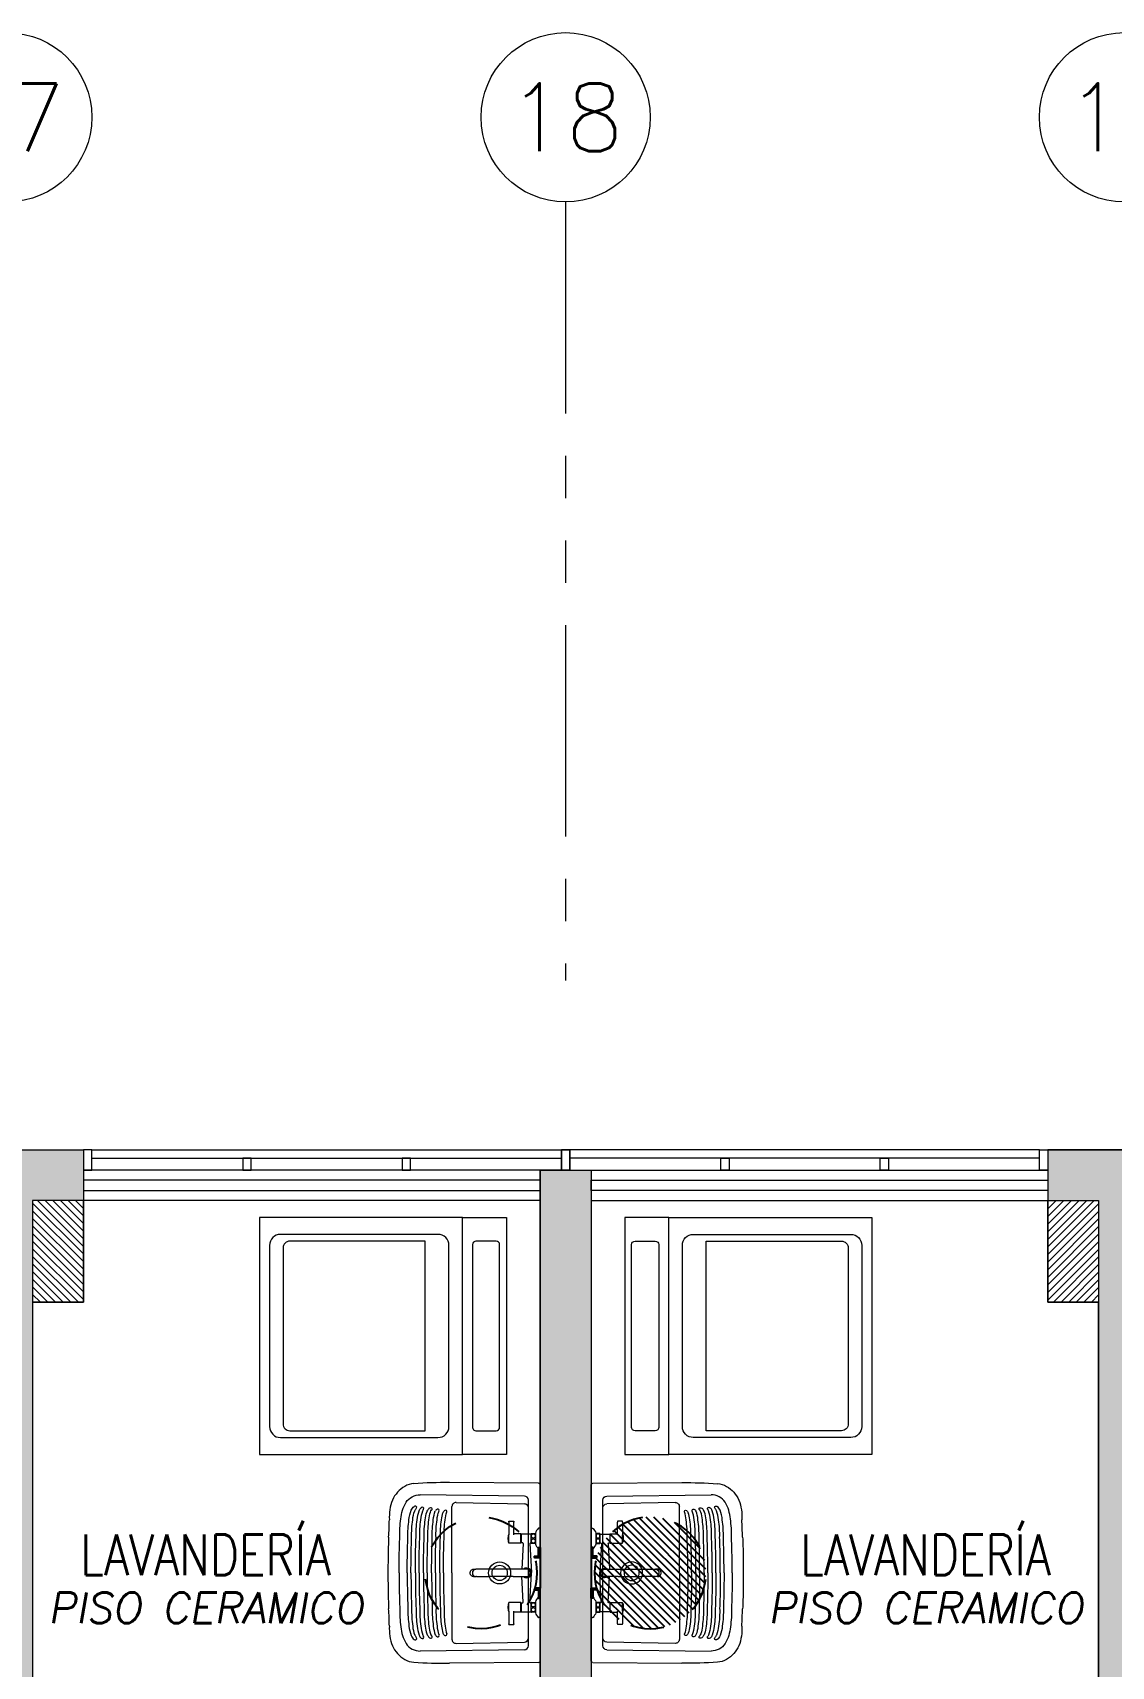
# Model space of a CAD drawing. Header units: millimetres. Extents: x -3 to 53, y -110 to 39.
# Drawn here: x 38.05 to 41.238, y 9.524 to 14.35 of the extents above; entities that cross this region are included whole.
import ezdxf
from ezdxf.enums import TextEntityAlignment as Align

# ---------------------------------------------------------------- set-up
doc = ezdxf.new("R2010")
doc.units = ezdxf.units.MM
doc.set_wipeout_variables(frame=1)
for name, pattern in [('HIDDEN2', [0.1875, 0.125, -0.0625]), ('PHANTOM', [63.5, 31.75, -6.35, 6.35, -6.35, 6.35, -6.35]), ('PHANTOM2', [1.25, 0.625, -0.125, 0.125, -0.125, 0.125, -0.125])]:
    doc.linetypes.add(name, pattern=pattern)
for name, color, linetype in [('A-COCINAS-LAV', 8, 'Continuous'), ('A-EJES', 8, 'PHANTOM'), ('A-EST HATCH', 8, 'Continuous'), ('A-EST PLACAS', 8, 'Continuous'), ('A-EST VIGAS', 8, 'HIDDEN2'), ('A-HATCH', 8, 'Continuous'), ('A-MURO BAJO', 8, 'Continuous'), ('A-TEXTO-ACABADO PISO', 8, 'Continuous'), ('DLP_MOBILIARIO', 8, 'Continuous'), ('DLP_TEXTO AMBIENTE', 8, 'Continuous')]:
    doc.layers.add(name, color=color, linetype=linetype)
doc.layers.add('A-MUROS', color=8, linetype='Continuous', lineweight=30)
doc.styles.add('ROMANS', font='ROMANS.shx', dxfattribs={"oblique": 10})

# ---------------------------------------------------------------- blocks, each defined once
blk = doc.blocks.new('EST-P2')
at = {"layer": 'A-EST HATCH', "lineweight": 0}
h = blk.add_hatch(color=8, dxfattribs=at)
h.dxf.hatch_style = 1
h.paths.add_polyline_path([(-39.55, -10.99), (-39.55, -4.925), (-38.05, -4.925), (-38.05, -5.675), (-37.9, -5.675), (-37.9, -4.725), (-39.7, -4.725), (-39.7, -5.6), (-41.2, -5.6), (-41.2, -5.1), (-41.35, -5.1), (-41.35, -5.8), (-39.7, -5.8), (-39.7, -10.99)])
h.paths.add_polyline_path([(-18.45, -0.925), (-20.05, -0.925), (-20.05, 2.175), (-18.85, 2.175), (-18.85, 2.325), (-20.2, 2.325), (-20.2, -1.075), (-18.45, -1.075)])
h.paths.add_polyline_path([(-17.65, 2.325), (-17.5, 2.325), (-17.5, -1.075), (-17.65, -1.075)])
h.paths.add_polyline_path([(-12.15, 2.8), (-11.85, 2.8), (-11.85, 2.65), (-12, 2.65), (-12, -0.425), (-12.15, -0.425)])
h.paths.add_polyline_path([(-15.1, 2.175), (-15.1, -0.925), (-16.7, -0.925), (-16.7, -1.075), (-14.95, -1.075), (-14.95, 2.325), (-16.3, 2.325), (-16.3, 2.175)])
h.paths.add_polyline_path([(-5.85, 2.65), (-5.25, 2.65), (-5.25, 2.8), (-6, 2.8), (-6, -0.6), (-4.85, -0.6), (-4.85, -0.45), (-5.85, -0.45)])
h.paths.add_polyline_path([(-4.05, 2.8), (-4.05, -0.6), (-3.9, -0.6), (-3.9, 2.8)])
h.paths.add_polyline_path([(-3.1, -0.45), (-1.5, -0.45), (-1.5, 2.65), (-2.7, 2.65), (-2.7, 2.8), (-1.35, 2.8), (-1.35, -0.6), (-3.1, -0.6)])
h.paths.add_polyline_path([(-5.85, -10.9), (-5.25, -10.9), (-5.25, -11.05), (-6, -11.05), (-6, -7.65), (-4.85, -7.65), (-4.85, -7.8), (-5.85, -7.8)])
h.paths.add_polyline_path([(-4.05, -11.05), (-4.05, -7.65), (-3.9, -7.65), (-3.9, -11.05)])
h.paths.add_polyline_path([(-3.1, -7.8), (-1.5, -7.8), (-1.5, -10.9), (-2.7, -10.9), (-2.7, -11.05), (-1.35, -11.05), (-1.35, -7.65), (-3.1, -7.65)])
h.paths.add_polyline_path([(-8.7, -7.55), (-8.85, -7.55), (-8.85, -10.9), (-9, -10.9), (-9, -11.05), (-8.7, -11.05)])
h.paths.add_polyline_path([(-18.45, -7.325), (-20.05, -7.325), (-20.05, -10.425), (-18.85, -10.425), (-18.85, -10.575), (-20.2, -10.575), (-20.2, -7.175), (-18.45, -7.175)])
h.paths.add_polyline_path([(-17.65, -10.575), (-17.5, -10.575), (-17.5, -7.175), (-17.65, -7.175)])
h.paths.add_polyline_path([(-12.15, -11.05), (-11.85, -11.05), (-11.85, -10.9), (-12, -10.9), (-12, -7.825), (-12.15, -7.825)])
h.paths.add_polyline_path([(-15.1, -10.425), (-15.1, -7.325), (-16.7, -7.325), (-16.7, -7.175), (-14.95, -7.175), (-14.95, -10.575), (-16.3, -10.575), (-16.3, -10.425)])
h.paths.add_polyline_path([(-31.6, -0.925), (-30, -0.925), (-30, 2.175), (-31.2, 2.175), (-31.2, 2.325), (-29.85, 2.325), (-29.85, -1.075), (-31.6, -1.075)])
h.paths.add_polyline_path([(-32.4, 2.325), (-32.55, 2.325), (-32.55, -1.075), (-32.4, -1.075)])
h.paths.add_polyline_path([(-38.2, 2.8), (-38.2, 2.65), (-38.05, 2.65), (-38.05, -0.425), (-37.9, -0.425), (-37.9, 2.8)])
h.paths.add_polyline_path([(-34.95, 2.175), (-34.95, -0.925), (-33.35, -0.925), (-33.35, -1.075), (-35.1, -1.075), (-35.1, 2.325), (-33.75, 2.325), (-33.75, 2.175)])
h.paths.add_polyline_path([(-39.7, -2.45), (-41.35, -2.45), (-41.35, -3.15), (-41.2, -3.15), (-41.2, -2.65), (-39.7, -2.65), (-39.7, -3.525), (-37.9, -3.525), (-37.9, -2.575), (-38.05, -2.575), (-38.05, -3.325), (-39.55, -3.325), (-39.55, 2.74), (-39.7, 2.74)])
h.paths.add_polyline_path([(-44.2, 2.65), (-44.8, 2.65), (-44.8, 2.8), (-44.05, 2.8), (-44.05, -0.6), (-45.2, -0.6), (-45.2, -0.45), (-44.2, -0.45)])
h.paths.add_polyline_path([(-46, 2.8), (-46, -0.6), (-46.15, -0.6), (-46.15, 2.8)])
h.paths.add_polyline_path([(-46.95, -0.45), (-48.55, -0.45), (-48.55, 2.65), (-47.35, 2.65), (-47.35, 2.8), (-48.7, 2.8), (-48.7, -0.6), (-46.95, -0.6)])
h.paths.add_polyline_path([(-46, -11.05), (-46, -7.65), (-46.15, -7.65), (-46.15, -11.05)])
h.paths.add_polyline_path([(-46.95, -7.8), (-48.55, -7.8), (-48.55, -10.9), (-47.35, -10.9), (-47.35, -11.05), (-48.7, -11.05), (-48.7, -7.65), (-46.95, -7.65)])
h.paths.add_polyline_path([(-41.35, -7.55), (-41.2, -7.55), (-41.2, -10.9), (-41.05, -10.9), (-41.05, -11.05), (-41.35, -11.05)])
h.paths.add_polyline_path([(-31.6, -7.325), (-30, -7.325), (-30, -10.425), (-31.2, -10.425), (-31.2, -10.575), (-29.85, -10.575), (-29.85, -7.175), (-31.6, -7.175)])
h.paths.add_polyline_path([(-32.4, -10.575), (-32.55, -10.575), (-32.55, -7.175), (-32.4, -7.175)])
h.paths.add_polyline_path([(-37.9, -11.05), (-38.2, -11.05), (-38.2, -10.9), (-38.05, -10.9), (-38.05, -7.825), (-37.9, -7.825)])
h.paths.add_polyline_path([(-34.95, -10.425), (-34.95, -7.325), (-33.35, -7.325), (-33.35, -7.175), (-35.1, -7.175), (-35.1, -10.575), (-33.75, -10.575), (-33.75, -10.425)])
h.paths.add_polyline_path([(-10.35, -4.725), (-12.15, -4.725), (-12.15, -5.675), (-12, -5.675), (-12, -4.925), (-10.5, -4.925), (-10.5, -10.99), (-10.35, -10.99), (-10.35, -5.8), (-8.7, -5.8), (-8.7, -5.1), (-8.85, -5.1), (-8.85, -5.6), (-10.35, -5.6)])
h.paths.add_polyline_path([(-44.05, -11.05), (-44.05, -7.65), (-45.2, -7.65), (-45.2, -7.8), (-44.2, -7.8), (-44.2, -10.9), (-44.8, -10.9), (-44.8, -11.05)])
h.paths.add_polyline_path([(-46.9532, -2.7), (-47.1, -2.7), (-47.1, -1.5), (-44.95, -1.5), (-44.95, -1.65), (-45.4, -1.65), (-45.4, -3.25), (-45.6, -3.25), (-45.6, -1.65), (-46.95, -1.65), (-46.95, -2.7)], flags=17)
h.paths.add_polyline_path([(-46.9532, -5.55), (-47.1, -5.55), (-47.1, -6.75), (-44.95, -6.75), (-44.95, -6.6), (-45.4, -6.6), (-45.4, -5), (-45.6, -5), (-45.6, -6.6), (-46.95, -6.6), (-46.95, -5.55)], flags=17)
h.paths.add_polyline_path([(-41.1999, -4.05), (-44.05, -4.05), (-44.05, -1.5), (-44.2, -1.5), (-44.2, -4.05), (-46.95, -4.05), (-46.95, -3.45), (-47.1, -3.45), (-47.1, -4.05), (-49.85, -4.05), (-49.85, 0), (-50.05, 0), (-50.05, -8.25), (-49.85, -8.25), (-49.85, -4.2), (-47.1, -4.2), (-47.1, -4.8), (-46.95, -4.8), (-46.95, -4.2), (-44.2, -4.2), (-44.2, -6.75), (-44.05, -6.75), (-44.05, -4.2), (-41.1999, -4.2)])
h.paths.add_polyline_path([(-41.35, 2.8), (-41.35, -0.7), (-41.2, -0.7), (-41.2, 2.65), (-41.05, 2.65), (-41.05, 2.8)])
h.paths.add_polyline_path([(-10.35, 2.74), (-10.35, -2.45), (-8.7, -2.45), (-8.7, -3.15), (-8.85, -3.15), (-8.85, -2.65), (-10.35, -2.65), (-10.35, -3.525), (-12.15, -3.525), (-12.15, -2.575), (-12, -2.575), (-12, -3.325), (-10.5, -3.325), (-10.5, 2.74)])
h.paths.add_polyline_path([(-2.95, -4.05), (-0.2, -4.05), (-0.2, 0), (0, 0), (0, -8.25), (-0.2, -8.25), (-0.2, -4.2), (-2.95, -4.2), (-2.95, -4.8), (-3.1, -4.8), (-3.1, -4.2), (-5.85, -4.2), (-5.85, -6.75), (-6, -6.75), (-6, -4.2), (-8.8501, -4.2), (-8.8501, -4.05), (-6, -4.05), (-6, -1.5), (-5.85, -1.5), (-5.85, -4.05), (-3.1, -4.05), (-3.1, -3.45), (-2.95, -3.45)])
h.paths.add_polyline_path([(-8.7, 2.8), (-9, 2.8), (-9, 2.65), (-8.85, 2.65), (-8.85, -0.7), (-8.7, -0.7)])
h.paths.add_polyline_path([(-3.0968, -2.7), (-2.95, -2.7), (-2.95, -1.5), (-5.1, -1.5), (-5.1, -1.65), (-4.65, -1.65), (-4.65, -3.25), (-4.45, -3.25), (-4.45, -1.65), (-3.1, -1.65), (-3.1, -2.7)], flags=17)
h.paths.add_polyline_path([(-3.0968, -5.55), (-2.95, -5.55), (-2.95, -6.75), (-5.1, -6.75), (-5.1, -6.6), (-4.65, -6.6), (-4.65, -5), (-4.45, -5), (-4.45, -6.6), (-3.1, -6.6), (-3.1, -5.55)], flags=17)
h.paths.add_polyline_path([(-23.35, -3.525), (-23.2, -3.525), (-23.2, 0.475), (-23.35, 0.475)])
h.paths.add_polyline_path([(-27.6, -3.525), (-37, -3.525), (-37, -3.375), (-33.45, -3.375), (-33.45, -1.975), (-33.25, -1.975), (-33.25, -3.375), (-30.35, -3.375), (-30.35, -1.975), (-30.2, -1.975), (-30.2, -3.375), (-27.8, -3.375), (-27.8, -2.125), (-29.45, -2.125), (-29.45, -1.975), (-27.175, -1.975), (-27.175, -2.125), (-27.6, -2.125)])
h.paths.add_polyline_path([(-27.15, -3.525), (-25.05, -3.525), (-25.05, -3.375), (-27, -3.375), (-27, 0.325), (-25.05, 0.325), (-25.05, 0.475), (-27, 0.475), (-27, 2.325), (-27.85, 2.325), (-27.85, 2.175), (-27.15, 2.175)])
h.paths.add_polyline_path([(-22.45, -2.125), (-22.45, -3.525), (-13.05, -3.525), (-13.05, -3.375), (-16.6, -3.375), (-16.6, -1.975), (-16.8, -1.975), (-16.8, -3.375), (-19.7, -3.375), (-19.7, -1.975), (-19.85, -1.975), (-19.85, -3.375), (-22.25, -3.375), (-22.25, -2.125), (-20.6, -2.125), (-20.6, -1.975), (-22.825, -1.975), (-22.825, -2.125)])
h.paths.add_polyline_path([(-22.85, 2.175), (-22.2, 2.175), (-22.2, 2.325), (-23.05, 2.325), (-23.05, -3.525), (-22.85, -3.525)])
h.paths.add_polyline_path([(-23.05, -6.3), (-23.05, -10.575), (-22.2, -10.575), (-22.2, -10.425), (-22.85, -10.425), (-22.85, -6.3)])
h.paths.add_polyline_path([(-21.05, -6.275), (-21.05, -6.125), (-22.85, -6.125), (-22.85, -4.875), (-20.3, -4.875), (-20.3, -6.275), (-20.15, -6.275), (-20.15, -4.875), (-16.8, -4.875), (-16.8, -6.275), (-16.6, -6.275), (-16.6, -4.875), (-13.05, -4.875), (-13.05, -4.725), (-23.05, -4.725), (-23.05, -6.275)])
h.paths.add_polyline_path([(-27, -6.3), (-27, -10.025), (-23.35, -10.025), (-23.35, -7.375), (-25.7, -7.375), (-25.7, -6.825), (-26, -6.825), (-26, -6.675), (-25.55, -6.675), (-25.55, -7.225), (-23.35, -7.225), (-23.35, -4.875), (-26, -4.875), (-26, -4.725), (-23.2, -4.725), (-23.2, -10.175), (-27, -10.175), (-27, -10.575), (-27.85, -10.575), (-27.85, -10.425), (-27.15, -10.425), (-27.15, -6.3)])
h.paths.add_polyline_path([(-29, -6.275), (-29, -6.125), (-27.2, -6.125), (-27.2, -4.875), (-29.75, -4.875), (-29.75, -6.275), (-29.9, -6.275), (-29.9, -4.875), (-33.25, -4.875), (-33.25, -6.275), (-33.45, -6.275), (-33.45, -4.875), (-37, -4.875), (-37, -4.725), (-27, -4.725), (-27, -6.275)])
at = {"layer": 'A-EST PLACAS', "color": 8, "lineweight": 0}
for points in [[(-12.15, 2.8), (-11.85, 2.8), (-11.85, 2.65), (-12, 2.65), (-12, -0.425), (-12.15, -0.425)], [(-8.7, 2.8), (-9, 2.8), (-9, 2.65), (-8.85, 2.65), (-8.85, -0.7), (-8.7, -0.7)], [(-10.35, 2.74), (-10.35, -2.45), (-8.7, -2.45), (-8.7, -3.15), (-8.85, -3.15), (-8.85, -2.65), (-10.35, -2.65), (-10.35, -3.525), (-12.15, -3.525), (-12.15, -2.575), (-12, -2.575), (-12, -3.325), (-10.5, -3.325), (-10.5, 2.74)]]:
    blk.add_lwpolyline(points, close=True, dxfattribs=at)
at = {"layer": 'A-EST VIGAS', "color": 8, "lineweight": 0}
for p, q in [((-10.5, 2.74), (-11.85, 2.74)), ((-10.35, 2.74), (-9, 2.74))]:
    blk.add_line(p, q, dxfattribs=at)
blk = doc.blocks.new('LAV-AMAZ-LAV_01')
at = {"color": 8, "lineweight": 0}
blk.add_wipeout([(0.26, 0), (0.2622, -0.0005), (0.2636, -0.0015), (0.2646, -0.0029), (0.265, -0.005), (0.2669, -0.2686), (0.2669, -0.2806), (0.2668, -0.3016), (0.2663, -0.3212), (0.2658, -0.3369), (0.2649, -0.3544), (0.2637, -0.3738), (0.2622, -0.3835), (0.2599, -0.3912), (0.256, -0.3998), (0.2526, -0.4053), (0.248, -0.4118), (0.2384, -0.4219), (0.2336, -0.426), (0.2274, -0.4303), (0.2218, -0.4337), (0.2153, -0.4368), (0.2095, -0.4389), (0.2006, -0.4416), (0.191, -0.4437), (0.1829, -0.445), (0.1696, -0.4461), (0.165, -0.4462), (0.1572, -0.4459), (0.1314, -0.4466), (0.1057, -0.4481), (0.0834, -0.4489), (0.0611, -0.4495), (0.0413, -0.4498), (0.0031, -0.45), (-0.0305, -0.4499), (-0.0611, -0.4495), (-0.0834, -0.4489), (-0.1057, -0.4481), (-0.1314, -0.4466), (-0.1572, -0.4459), (-0.165, -0.4462), (-0.1772, -0.4456), (-0.1867, -0.4445), (-0.1955, -0.4428), (-0.2037, -0.4407), (-0.2104, -0.4386), (-0.2153, -0.4368), (-0.223, -0.433), (-0.231, -0.4279), (-0.2384, -0.4219), (-0.245, -0.4153), (-0.2509, -0.4079), (-0.2556, -0.4005), (-0.2593, -0.3928), (-0.2612, -0.3876), (-0.2627, -0.3815), (-0.2637, -0.3738), (-0.2647, -0.3576), (-0.2655, -0.3419), (-0.2661, -0.3284), (-0.2663, -0.3212), (-0.2667, -0.3081), (-0.2669, -0.2902), (-0.2669, -0.2686), (-0.2665, -0.2127), (-0.266, -0.1368), (-0.265, -0.005), (-0.2647, -0.0032), (-0.2636, -0.0015), (-0.2621, -0.0004), (-0.26, 0)], dxfattribs=at)
for p, q in [((0.26, 0), (-0.26, 0)), ((-0.1318, 0), (-0.0713, 0)), ((-0.1318, 0), (-0.1318, -0.0048)), ((-0.0713, 0), (-0.0713, -0.0048)), ((0.0714, 0), (0.1319, 0)), ((0.0714, 0), (0.0714, -0.0048)), ((0.1319, 0), (0.1319, -0.0048)), ((-0.265, -0.005), (-0.2669, -0.2686)), ((-0.2271, -0.0469), (-0.2308, -0.3547)), ((0.2151, -0.035), (-0.2151, -0.035)), ((-0.208, -0.2488), (-0.2042, -0.0468)), ((-0.1178, -0.0145), (-0.0853, -0.0145)), ((-0.0875, -0.0265), (-0.1157, -0.0265)), ((-0.1141, -0.0265), (-0.1146, -0.027)), ((-0.0886, -0.027), (-0.1146, -0.027)), ((-0.1146, -0.027), (-0.1146, -0.056)), ((-0.0891, -0.0265), (-0.0886, -0.027)), ((-0.0886, -0.027), (-0.0886, -0.0285)), ((-0.0865, -0.0305), (-0.0015, -0.0262)), ((-0.011, -0.0405), (-0.011, -0.0805)), ((0.086, -0.0304), (0.0015, -0.0262)), ((0.011, -0.0805), (0.011, -0.0405)), ((0.0854, -0.0145), (0.1179, -0.0145)), ((0.1157, -0.0265), (0.0875, -0.0265)), ((0.0886, -0.0265), (0.0881, -0.027)), ((0.1151, -0.027), (0.0881, -0.027)), ((0.0881, -0.0285), (0.0881, -0.027)), ((0.0926, -0.0379), (0.0926, -0.0379)), ((0.1146, -0.0265), (0.1151, -0.027)), ((0.1151, -0.056), (0.1151, -0.027)), ((0.208, -0.2488), (0.2042, -0.0468)), ((0.2271, -0.0469), (0.2308, -0.3547)), ((0.265, -0.005), (0.2669, -0.2686)), ((-0.1526, -0.078), (-0.1501, -0.078)), ((-0.1526, -0.093), (-0.1526, -0.078)), ((-0.1501, -0.093), (-0.1526, -0.093)), ((-0.1242, -0.078), (-0.1501, -0.078)), ((-0.1501, -0.093), (-0.1242, -0.093)), ((-0.1129, -0.078), (-0.1242, -0.078)), ((-0.1242, -0.093), (-0.1129, -0.093)), ((-0.0876, -0.057), (-0.1156, -0.057)), ((-0.1156, -0.057), (-0.1156, -0.078)), ((-0.1146, -0.056), (-0.0886, -0.056)), ((-0.1141, -0.0565), (-0.1146, -0.056)), ((-0.0891, -0.0565), (-0.1141, -0.0565)), ((-0.1137, -0.093), (-0.1137, -0.0932)), ((-0.0876, -0.093), (-0.1129, -0.093)), ((-0.1031, -0.0954), (-0.1001, -0.0954)), ((-0.0895, -0.093), (-0.0895, -0.0932)), ((-0.0891, -0.0565), (-0.0886, -0.056)), ((-0.0886, -0.0525), (-0.0886, -0.056)), ((-0.0876, -0.057), (-0.0876, -0.093)), ((-0.0865, -0.0505), (-0.011, -0.0543)), ((-0.011, -0.0805), (-0.011, -0.1514)), ((0.086, -0.0506), (0.011, -0.0543)), ((0.011, -0.0805), (0.011, -0.1514)), ((0.1156, -0.057), (0.0876, -0.057)), ((0.0876, -0.057), (0.0876, -0.093)), ((0.1129, -0.093), (0.0876, -0.093)), ((0.0881, -0.056), (0.0881, -0.0525)), ((0.0881, -0.056), (0.1151, -0.056)), ((0.0886, -0.0565), (0.0881, -0.056)), ((0.1146, -0.0565), (0.0886, -0.0565)), ((0.0895, -0.093), (0.0895, -0.0932)), ((0.0896, -0.0565), (0.0896, -0.057)), ((0.1001, -0.0954), (0.1031, -0.0954)), ((0.1242, -0.078), (0.1129, -0.078)), ((0.1129, -0.093), (0.1242, -0.093)), ((0.1136, -0.0565), (0.1136, -0.057)), ((0.1137, -0.093), (0.1137, -0.0932)), ((0.1146, -0.0565), (0.1151, -0.056)), ((0.1156, -0.057), (0.1156, -0.078)), ((0.1501, -0.078), (0.1242, -0.078)), ((0.1242, -0.093), (0.1501, -0.093)), ((0.1501, -0.078), (0.1526, -0.078)), ((0.1526, -0.093), (0.1501, -0.093)), ((0.1526, -0.093), (0.1526, -0.078)), ((-0.011, -0.1514), (-0.011, -0.1885)), ((-0.011, -0.1885), (-0.011, -0.1905)), ((-0.011, -0.1969), (-0.011, -0.1905)), ((0.011, -0.1885), (0.011, -0.1514)), ((0.011, -0.1885), (0.011, -0.1905)), ((0.011, -0.1969), (0.011, -0.1905)), ((0, -0.261), (-0.196, -0.261)), ((0, -0.261), (0.196, -0.261))]:
    blk.add_line(p, q, dxfattribs=at)
for points in [[(-0.0001, -0.286, -0.004924), (-0.06, -0.2855, -0.005443), (-0.1041, -0.2841, -0.041272), (-0.157, -0.281, -0.059773), (-0.1802, -0.2762, -0.37117)], [(-0.0001, -0.297, -0.004924), (-0.06, -0.2965, -0.005443), (-0.1041, -0.2951, -0.041272), (-0.157, -0.292, -0.045554), (-0.1778, -0.2875)], [(0.0001, -0.286, 0.004924), (0.06, -0.2855, 0.005443), (0.1041, -0.2841, 0.041272), (0.157, -0.281, 0.059773), (0.1802, -0.2762, 0.37117)], [(0.0001, -0.297, 0.004924), (0.06, -0.2965, 0.005443), (0.1041, -0.2951, 0.041272), (0.157, -0.292, 0.045554), (0.1778, -0.2875)], [(-0.0001, -0.334, -0.004924), (-0.06, -0.3335, -0.005443), (-0.1041, -0.3321, -0.041272), (-0.157, -0.329, -0.078711), (-0.1799, -0.3243, -0.062731), (-0.1859, -0.3211, -0.37117)], [(-0.0001, -0.345, -0.004924), (-0.06, -0.3445, -0.005443), (-0.1041, -0.3431, -0.041272), (-0.157, -0.34, -0.078711), (-0.1799, -0.3353, -0.054156), (-0.1851, -0.3326, -0.37117)], [(-0.0001, -0.321, -0.004924), (-0.06, -0.3205, -0.005443), (-0.1041, -0.3191, -0.041272), (-0.157, -0.316, -0.068069), (-0.1833, -0.3101, -0.158546)], [(-0.0001, -0.31, -0.004924), (-0.06, -0.3095, -0.005443), (-0.1041, -0.3081, -0.041272), (-0.157, -0.305, -0.066903), (-0.1829, -0.2992, -0.004021)], [(0.0001, -0.31, 0.004924), (0.06, -0.3095, 0.005443), (0.1041, -0.3081, 0.041272), (0.157, -0.305, 0.066903), (0.1829, -0.2992, 0.004021)], [(0.0001, -0.321, 0.004924), (0.06, -0.3205, 0.005443), (0.1041, -0.3191, 0.041272), (0.157, -0.316, 0.068069), (0.1833, -0.3101, 0.158546)], [(0.0001, -0.334, 0.004924), (0.06, -0.3335, 0.005443), (0.1041, -0.3321, 0.041272), (0.157, -0.329, 0.078711), (0.1799, -0.3243, 0.062731), (0.1859, -0.3211, 0.37117)], [(0.0001, -0.345, 0.004924), (0.06, -0.3445, 0.005443), (0.1041, -0.3431, 0.041272), (0.157, -0.34, 0.078711), (0.1799, -0.3353, 0.054156), (0.1851, -0.3326, 0.37117)], [(0, -0.417, -0.004925), (-0.0604, -0.4165, -0.00535), (-0.1043, -0.4151, -0.04023), (-0.1597, -0.4119, -0.10491), (-0.2087, -0.3967, -0.253945), (-0.2308, -0.3547, -0.253945)], [(-0.0001, -0.393, -0.004924), (-0.06, -0.3925, -0.005443), (-0.1041, -0.3911, -0.041272), (-0.157, -0.388, -0.064512), (-0.1851, -0.3816, -0.157603), (-0.1966, -0.3724)], [(-0.0001, -0.369, -0.004924), (-0.06, -0.3685, -0.005443), (-0.1041, -0.3671, -0.041272), (-0.157, -0.364, -0.068174), (-0.1834, -0.358, -0.157546), (-0.1925, -0.3517, -0.375783)], [(-0.0001, -0.382, -0.004924), (-0.06, -0.3815, -0.005443), (-0.1041, -0.3801, -0.041272), (-0.157, -0.377, -0.068174), (-0.1834, -0.371, -0.088848), (-0.1902, -0.3667, -0.37117)], [(-0.0001, -0.358, -0.004924), (-0.06, -0.3575, -0.005443), (-0.1041, -0.3561, -0.041272), (-0.157, -0.353, -0.068174), (-0.1834, -0.347, -0.012686), (-0.1882, -0.3447)], [(0, -0.417, 0.004925), (0.0604, -0.4165, 0.00535), (0.1043, -0.4151, 0.04023), (0.1597, -0.4119, 0.10491), (0.2087, -0.3967, 0.253945), (0.2308, -0.3547, 0.253945)], [(0.0001, -0.358, 0.004924), (0.06, -0.3575, 0.005443), (0.1041, -0.3561, 0.041272), (0.157, -0.353, 0.068174), (0.1834, -0.347, 0.012686), (0.1882, -0.3447)], [(0.0001, -0.369, 0.004924), (0.06, -0.3685, 0.005443), (0.1041, -0.3671, 0.041272), (0.157, -0.364, 0.068174), (0.1834, -0.358, 0.157546), (0.1925, -0.3517, 0.375783)], [(0.0001, -0.382, 0.004924), (0.06, -0.3815, 0.005443), (0.1041, -0.3801, 0.041272), (0.157, -0.377, 0.068174), (0.1834, -0.371, 0.088848), (0.1902, -0.3667, 0.37117)], [(0.0001, -0.393, 0.004924), (0.06, -0.3925, 0.005443), (0.1041, -0.3911, 0.041272), (0.157, -0.388, 0.064512), (0.1851, -0.3816, 0.157603), (0.1966, -0.3724)], [(-0.0611, -0.4495, 0.004927), (0, -0.45, 0.004927), (0.0611, -0.4495, 0.004927)]]:
    blk.add_lwpolyline(points, format="xyb", dxfattribs=at)
for radius in [0.0325, 0.0225]:
    blk.add_circle((0, -0.12), radius, dxfattribs=at)
for centre, radius, start, end in [((-0.26, -0.005), 0.005, 90, 179.5983), ((0.26, -0.005), 0.005, 0.4017, 90), ((-0.2151, -0.047), 0.012, 90, 179.3199), ((-0.1922, -0.047), 0.012, 90, 178.9249), ((-0.1303, -0.0048), 0.0015, 180, 228.4626), ((-0.0982, 0.0315), 0.05, 228.4626, 246.8453), ((-0.1083, -0.0205), 0.0095, 140.8333, 144.6655), ((-0.1083, -0.0205), 0.0095, 215.3345, 219.1667), ((-0.0948, -0.0205), 0.0095, 35.3345, 39.1667), ((-0.0948, -0.0205), 0.0095, 320.8333, 324.6655), ((-0.105, 0.0315), 0.05, 293.1547, 311.5374), ((-0.0728, -0.0048), 0.0015, 311.5374, 0), ((0, -0.0405), 0.0144, 320.0451, 219.9549), ((0, -0.0405), 0.0143, 320.5275, 219.4725), ((0, -0.0405), 0.014, 321.7868, 218.2132), ((0, -0.0405), 0.011, 0, 180), ((0.0729, -0.0048), 0.0015, 180, 228.4626), ((0.105, 0.0315), 0.05, 228.4626, 246.8453), ((0.0949, -0.0205), 0.0095, 140.8333, 144.6655), ((0.0949, -0.0205), 0.0095, 215.3345, 219.1667), ((0.1084, -0.0205), 0.0095, 35.3345, 39.1667), ((0.1084, -0.0205), 0.0095, 320.8333, 324.6655), ((0.0982, 0.0315), 0.05, 293.1547, 311.5374), ((0.1304, -0.0048), 0.0015, 311.5374, 0), ((0.1922, -0.047), 0.012, 1.0751, 90), ((0.2151, -0.047), 0.012, 0.6801, 90), ((-0.1127, -0.0932), 0.001, 180, 255.7593), ((-0.1031, -0.0554), 0.04, 255.7593, 270), ((-0.1001, -0.0554), 0.04, 270, 284.2407), ((-0.0905, -0.0932), 0.001, 284.2407, 0), ((0.0905, -0.0932), 0.001, 180, 255.7593), ((0.1001, -0.0554), 0.04, 255.7593, 270), ((0.1031, -0.0554), 0.04, 270, 284.2407), ((0.1127, -0.0932), 0.001, 284.2407, 0), ((1.0777, -0.2806), 1.3446, 179.4878, 183.9734), ((-0.196, -0.249), 0.012, 178.9249, 270), ((-0.1812, -0.2801), 0.00402, 67.2152, 203.9492), ((-0.1728, -0.2741), 0.0143, 212.1454, 249.2708), ((0.1728, -0.2741), 0.0143, 290.7292, 327.8546), ((0.1812, -0.2801), 0.00402, 336.0508, 112.7848), ((0.196, -0.249), 0.012, 270, 1.0751), ((-1.0777, -0.2806), 1.3446, 356.0266, 0.5122), ((-0.1843, -0.3232), 0.00817, 170.8884, 211.776), ((-0.189, -0.3225), 0.00344, 23.6624, 170.8884), ((-0.1807, -0.321), 0.0124, 211.776, 249.2633), ((-0.1848, -0.3029), 0.00409, 62.4907, 198.722), ((-0.1792, -0.3009), 0.01, 198.722, 245.4682), ((0.1848, -0.3029), 0.00409, 341.278, 117.5093), ((0.1792, -0.3009), 0.01, 294.5318, 341.278), ((0.1807, -0.321), 0.0124, 290.7367, 328.224), ((0.189, -0.3225), 0.00344, 9.1116, 156.3376), ((0.1843, -0.3232), 0.00817, 328.224, 9.1116), ((-0.2016, -0.3694), 0.0623, 183.9734, 209.8873), ((-0.1935, -0.3694), 0.00427, 39.8792, 224.315), ((-0.1898, -0.3485), 0.00418, 67.1844, 229.4438), ((0.1898, -0.3485), 0.00418, 310.5562, 112.8156), ((0.1935, -0.3694), 0.00427, 315.685, 140.1208), ((0.2016, -0.3694), 0.0623, 330.1127, 356.0266), ((-0.1812, -0.3586), 0.0853, 209.3798, 246.4528), ((0.1812, -0.3586), 0.0853, 293.5472, 330.6202), ((-0.165, -0.3061), 0.14, 248.9414, 273.2067), ((-0.1653, -1.2669), 0.821, 85.8335, 89.4318), ((-0.0188, 1.6329), 2.0828, 267.6113, 268.8381), ((0.0188, 1.6329), 2.0828, 271.1619, 272.3887), ((0.1653, -1.2669), 0.821, 90.5682, 94.1665), ((0.165, -0.3061), 0.14, 266.7933, 291.0586)]:
    blk.add_arc(centre, radius, start, end, dxfattribs=at)
for centre, major_axis, ratio, start_param, end_param in [((-0.0016, -0.0243), (0.00195, 0.00019), 0.977728, 4.694416, 4.711947), ((0.0016, -0.0243), (0.00197, -0.00016), 0.989596, 4.695691, 4.715329), ((0, -0.1905), (-0.011, 0), 0.927184, 0, 3.141593), ((0, -0.1905), (0.011, 0), 0.927184, 3.141593, 6.283185)]:
    blk.add_ellipse(centre, major_axis=major_axis, ratio=ratio, start_param=start_param, end_param=end_param, dxfattribs=at)
for points, knots in [([(-0.1161, -0.026), (-0.1161, -0.026), (-0.1161, -0.0259), (-0.1161, -0.0257), (-0.1161, -0.0255), (-0.1161, -0.0251), (-0.1161, -0.0248), (-0.1161, -0.0244), (-0.1161, -0.0242), (-0.1161, -0.0237), (-0.1161, -0.0234), (-0.1161, -0.0228), (-0.1161, -0.0223), (-0.1161, -0.0214), (-0.1161, -0.0209), (-0.1161, -0.0201), (-0.1161, -0.0196), (-0.1161, -0.0187), (-0.1161, -0.0182), (-0.1161, -0.0176), (-0.1161, -0.0173), (-0.1161, -0.0168), (-0.1161, -0.0166), (-0.1161, -0.0162), (-0.1161, -0.0159), (-0.1161, -0.0155), (-0.1161, -0.0153), (-0.1161, -0.0151), (-0.1161, -0.015), (-0.1161, -0.015)], [1.912506, 1.912506, 1.912506, 1.912506, 2.09167, 2.09167, 2.270834, 2.270834, 2.409757, 2.409757, 2.503909, 2.503909, 2.59806, 2.59806, 2.741232, 2.741232, 2.868759, 2.868759, 2.996286, 2.996286, 3.139457, 3.139457, 3.233609, 3.233609, 3.32776, 3.32776, 3.466683, 3.466683, 3.645847, 3.645847, 3.825012, 3.825012, 3.825012, 3.825012]), ([(-0.1088, -0.026), (-0.1083, -0.026), (-0.1078, -0.0259), (-0.1067, -0.0257), (-0.1061, -0.0255), (-0.1053, -0.0251), (-0.1049, -0.0248), (-0.1043, -0.0244), (-0.1041, -0.0242), (-0.1036, -0.0237), (-0.1034, -0.0234), (-0.103, -0.0228), (-0.1028, -0.0223), (-0.1026, -0.0214), (-0.1025, -0.0209), (-0.1025, -0.0201), (-0.1026, -0.0196), (-0.1028, -0.0187), (-0.103, -0.0182), (-0.1034, -0.0176), (-0.1036, -0.0173), (-0.1041, -0.0168), (-0.1043, -0.0166), (-0.1049, -0.0162), (-0.1053, -0.0159), (-0.1061, -0.0155), (-0.1067, -0.0153), (-0.1078, -0.0151), (-0.1083, -0.015), (-0.1088, -0.015), (-0.1094, -0.015), (-0.1099, -0.0151), (-0.111, -0.0153), (-0.1116, -0.0155), (-0.1124, -0.0159), (-0.1128, -0.0162), (-0.1134, -0.0166), (-0.1136, -0.0168), (-0.1141, -0.0173), (-0.1143, -0.0176), (-0.1147, -0.0182), (-0.1149, -0.0187), (-0.1151, -0.0196), (-0.1152, -0.0201), (-0.1152, -0.0209), (-0.1151, -0.0214), (-0.1149, -0.0223), (-0.1147, -0.0228), (-0.1143, -0.0234), (-0.1141, -0.0237), (-0.1136, -0.0242), (-0.1134, -0.0244), (-0.1128, -0.0248), (-0.1124, -0.0251), (-0.1116, -0.0255), (-0.111, -0.0257), (-0.1099, -0.0259), (-0.1094, -0.026), (-0.1088, -0.026)], [1.912506, 1.912506, 1.912506, 1.912506, 2.09167, 2.09167, 2.270834, 2.270834, 2.409757, 2.409757, 2.503909, 2.503909, 2.59806, 2.59806, 2.741232, 2.741232, 2.868759, 2.868759, 2.996286, 2.996286, 3.139457, 3.139457, 3.233609, 3.233609, 3.32776, 3.32776, 3.466683, 3.466683, 3.645847, 3.645847, 3.825012, 3.825012, 3.825012, 4.004176, 4.004176, 4.18334, 4.18334, 4.322263, 4.322263, 4.416415, 4.416415, 4.510566, 4.510566, 4.653737, 4.653737, 4.781264, 4.781264, 4.908792, 4.908792, 5.051963, 5.051963, 5.146114, 5.146114, 5.240266, 5.240266, 5.379189, 5.379189, 5.558353, 5.558353, 5.737517, 5.737517, 5.737517, 5.737517]), ([(-0.0944, -0.026), (-0.0938, -0.026), (-0.0933, -0.0259), (-0.0922, -0.0257), (-0.0916, -0.0255), (-0.0908, -0.0251), (-0.0904, -0.0248), (-0.0898, -0.0244), (-0.0896, -0.0242), (-0.0891, -0.0237), (-0.0889, -0.0234), (-0.0885, -0.0228), (-0.0883, -0.0223), (-0.0881, -0.0214), (-0.088, -0.0209), (-0.088, -0.0201), (-0.0881, -0.0196), (-0.0883, -0.0187), (-0.0885, -0.0182), (-0.0889, -0.0176), (-0.0891, -0.0173), (-0.0896, -0.0168), (-0.0898, -0.0166), (-0.0904, -0.0162), (-0.0908, -0.0159), (-0.0916, -0.0155), (-0.0922, -0.0153), (-0.0933, -0.0151), (-0.0938, -0.015), (-0.0944, -0.015), (-0.0949, -0.015), (-0.0954, -0.0151), (-0.0965, -0.0153), (-0.0971, -0.0155), (-0.0979, -0.0159), (-0.0983, -0.0162), (-0.0989, -0.0166), (-0.0991, -0.0168), (-0.0996, -0.0173), (-0.0998, -0.0176), (-0.1002, -0.0182), (-0.1004, -0.0187), (-0.1006, -0.0196), (-0.1007, -0.0201), (-0.1007, -0.0209), (-0.1006, -0.0214), (-0.1004, -0.0223), (-0.1002, -0.0228), (-0.0998, -0.0234), (-0.0996, -0.0237), (-0.0991, -0.0242), (-0.0989, -0.0244), (-0.0983, -0.0248), (-0.0979, -0.0251), (-0.0971, -0.0255), (-0.0965, -0.0257), (-0.0954, -0.0259), (-0.0949, -0.026), (-0.0944, -0.026)], [-1.912506, -1.912506, -1.912506, -1.912506, -1.733342, -1.733342, -1.554177, -1.554177, -1.415254, -1.415254, -1.321103, -1.321103, -1.226951, -1.226951, -1.08378, -1.08378, -0.956253, -0.956253, -0.828726, -0.828726, -0.685555, -0.685555, -0.591403, -0.591403, -0.497251, -0.497251, -0.358328, -0.358328, -0.179164, -0.179164, 0, 0, 0, 0.179164, 0.179164, 0.358328, 0.358328, 0.497251, 0.497251, 0.591403, 0.591403, 0.685555, 0.685555, 0.828726, 0.828726, 0.956253, 0.956253, 1.08378, 1.08378, 1.226951, 1.226951, 1.321103, 1.321103, 1.415254, 1.415254, 1.554177, 1.554177, 1.733342, 1.733342, 1.912506, 1.912506, 1.912506, 1.912506]), ([(-0.0886, -0.0285), (-0.0886, -0.0287), (-0.0886, -0.0289), (-0.0884, -0.0293), (-0.0883, -0.0295), (-0.0881, -0.0299), (-0.0879, -0.03), (-0.0876, -0.0303), (-0.0874, -0.0303), (-0.0869, -0.0305), (-0.0867, -0.0305), (-0.0865, -0.0305)], [0.0014961, 0.0014961, 0.0014961, 0.0014961, 0.0628341, 0.0628341, 0.1278738, 0.1278738, 0.192655, 0.192655, 0.2586819, 0.2586819, 0.3211409, 0.3211409, 0.3211409, 0.3211409]), ([(-0.0871, -0.015), (-0.0871, -0.015), (-0.0871, -0.0151), (-0.0871, -0.0153), (-0.0871, -0.0155), (-0.0871, -0.0159), (-0.0871, -0.0162), (-0.0871, -0.0166), (-0.0871, -0.0168), (-0.0871, -0.0173), (-0.0871, -0.0176), (-0.0871, -0.0182), (-0.0871, -0.0187), (-0.0871, -0.0196), (-0.0871, -0.0201), (-0.0871, -0.0209), (-0.0871, -0.0214), (-0.0871, -0.0223), (-0.0871, -0.0228), (-0.0871, -0.0234), (-0.0871, -0.0237), (-0.0871, -0.0242), (-0.0871, -0.0244), (-0.0871, -0.0248), (-0.0871, -0.0251), (-0.0871, -0.0255), (-0.0871, -0.0257), (-0.0871, -0.0259), (-0.0871, -0.026), (-0.0871, -0.026)], [0, 0, 0, 0, 0.179164, 0.179164, 0.358328, 0.358328, 0.497251, 0.497251, 0.591403, 0.591403, 0.685555, 0.685555, 0.828726, 0.828726, 0.956253, 0.956253, 1.08378, 1.08378, 1.226951, 1.226951, 1.321103, 1.321103, 1.415254, 1.415254, 1.554177, 1.554177, 1.733342, 1.733342, 1.912506, 1.912506, 1.912506, 1.912506]), ([(0.0014, -0.0262), (0.0014, -0.0262), (0.0014, -0.0262), (0.0015, -0.0262), (0.0015, -0.0262), (0.0015, -0.0262)], [0, 0, 0, 0, 0.003858876, 0.003858876, 0.005459734, 0.005459734, 0.005459734, 0.005459734]), ([(0.086, -0.0305), (0.0862, -0.0305), (0.0864, -0.0304), (0.0869, -0.0303), (0.0871, -0.0302), (0.0874, -0.03), (0.0876, -0.0298), (0.0878, -0.0295), (0.0879, -0.0293), (0.0881, -0.0289), (0.0881, -0.0287), (0.0881, -0.0285)], [0.0009309, 0.0009309, 0.0009309, 0.0009309, 0.0631461, 0.0631461, 0.1284888, 0.1284888, 0.1937028, 0.1937028, 0.260157, 0.260157, 0.3196739, 0.3196739, 0.3196739, 0.3196739]), ([(0.0871, -0.026), (0.0871, -0.026), (0.0871, -0.0259), (0.0871, -0.0257), (0.0871, -0.0255), (0.0871, -0.0251), (0.0871, -0.0248), (0.0871, -0.0244), (0.0871, -0.0242), (0.0871, -0.0237), (0.0871, -0.0234), (0.0871, -0.0228), (0.0871, -0.0223), (0.0871, -0.0214), (0.0871, -0.0209), (0.0871, -0.0201), (0.0871, -0.0196), (0.0871, -0.0187), (0.0871, -0.0182), (0.0871, -0.0176), (0.0871, -0.0173), (0.0871, -0.0168), (0.0871, -0.0166), (0.0871, -0.0162), (0.0871, -0.0159), (0.0871, -0.0155), (0.0871, -0.0153), (0.0871, -0.0151), (0.0871, -0.015), (0.0871, -0.015)], [1.912506, 1.912506, 1.912506, 1.912506, 2.09167, 2.09167, 2.270834, 2.270834, 2.409757, 2.409757, 2.503909, 2.503909, 2.59806, 2.59806, 2.741232, 2.741232, 2.868759, 2.868759, 2.996286, 2.996286, 3.139457, 3.139457, 3.233609, 3.233609, 3.32776, 3.32776, 3.466683, 3.466683, 3.645847, 3.645847, 3.825012, 3.825012, 3.825012, 3.825012]), ([(0.0944, -0.026), (0.0949, -0.026), (0.0954, -0.0259), (0.0965, -0.0257), (0.0971, -0.0255), (0.0979, -0.0251), (0.0983, -0.0248), (0.0989, -0.0244), (0.0991, -0.0242), (0.0996, -0.0237), (0.0998, -0.0234), (0.1002, -0.0228), (0.1004, -0.0223), (0.1006, -0.0214), (0.1007, -0.0209), (0.1007, -0.0201), (0.1006, -0.0196), (0.1004, -0.0187), (0.1002, -0.0182), (0.0998, -0.0176), (0.0996, -0.0173), (0.0991, -0.0168), (0.0989, -0.0166), (0.0983, -0.0162), (0.0979, -0.0159), (0.0971, -0.0155), (0.0965, -0.0153), (0.0954, -0.0151), (0.0949, -0.015), (0.0944, -0.015), (0.0938, -0.015), (0.0933, -0.0151), (0.0922, -0.0153), (0.0916, -0.0155), (0.0908, -0.0159), (0.0904, -0.0162), (0.0898, -0.0166), (0.0896, -0.0168), (0.0891, -0.0173), (0.0889, -0.0176), (0.0885, -0.0182), (0.0883, -0.0187), (0.0881, -0.0196), (0.088, -0.0201), (0.088, -0.0209), (0.0881, -0.0214), (0.0883, -0.0223), (0.0885, -0.0228), (0.0889, -0.0234), (0.0891, -0.0237), (0.0896, -0.0242), (0.0898, -0.0244), (0.0904, -0.0248), (0.0908, -0.0251), (0.0916, -0.0255), (0.0922, -0.0257), (0.0933, -0.0259), (0.0938, -0.026), (0.0944, -0.026)], [1.912506, 1.912506, 1.912506, 1.912506, 2.09167, 2.09167, 2.270834, 2.270834, 2.409757, 2.409757, 2.503909, 2.503909, 2.59806, 2.59806, 2.741232, 2.741232, 2.868759, 2.868759, 2.996286, 2.996286, 3.139457, 3.139457, 3.233609, 3.233609, 3.32776, 3.32776, 3.466683, 3.466683, 3.645847, 3.645847, 3.825012, 3.825012, 3.825012, 4.004176, 4.004176, 4.18334, 4.18334, 4.322263, 4.322263, 4.416415, 4.416415, 4.510566, 4.510566, 4.653737, 4.653737, 4.781264, 4.781264, 4.908792, 4.908792, 5.051963, 5.051963, 5.146114, 5.146114, 5.240266, 5.240266, 5.379189, 5.379189, 5.558353, 5.558353, 5.737517, 5.737517, 5.737517, 5.737517]), ([(0.1088, -0.026), (0.1094, -0.026), (0.1099, -0.0259), (0.111, -0.0257), (0.1116, -0.0255), (0.1124, -0.0251), (0.1128, -0.0248), (0.1134, -0.0244), (0.1136, -0.0242), (0.1141, -0.0237), (0.1143, -0.0234), (0.1147, -0.0228), (0.1149, -0.0223), (0.1151, -0.0214), (0.1152, -0.0209), (0.1152, -0.0201), (0.1151, -0.0196), (0.1149, -0.0187), (0.1147, -0.0182), (0.1143, -0.0176), (0.1141, -0.0173), (0.1136, -0.0168), (0.1134, -0.0166), (0.1128, -0.0162), (0.1124, -0.0159), (0.1116, -0.0155), (0.111, -0.0153), (0.1099, -0.0151), (0.1094, -0.015), (0.1088, -0.015), (0.1083, -0.015), (0.1078, -0.0151), (0.1067, -0.0153), (0.1061, -0.0155), (0.1053, -0.0159), (0.1049, -0.0162), (0.1043, -0.0166), (0.1041, -0.0168), (0.1036, -0.0173), (0.1034, -0.0176), (0.103, -0.0182), (0.1028, -0.0187), (0.1026, -0.0196), (0.1025, -0.0201), (0.1025, -0.0209), (0.1026, -0.0214), (0.1028, -0.0223), (0.103, -0.0228), (0.1034, -0.0234), (0.1036, -0.0237), (0.1041, -0.0242), (0.1043, -0.0244), (0.1049, -0.0248), (0.1053, -0.0251), (0.1061, -0.0255), (0.1067, -0.0257), (0.1078, -0.0259), (0.1083, -0.026), (0.1088, -0.026)], [-1.912506, -1.912506, -1.912506, -1.912506, -1.733342, -1.733342, -1.554177, -1.554177, -1.415254, -1.415254, -1.321103, -1.321103, -1.226951, -1.226951, -1.08378, -1.08378, -0.956253, -0.956253, -0.828726, -0.828726, -0.685555, -0.685555, -0.591403, -0.591403, -0.497251, -0.497251, -0.358328, -0.358328, -0.179164, -0.179164, 0, 0, 0, 0.179164, 0.179164, 0.358328, 0.358328, 0.497251, 0.497251, 0.591403, 0.591403, 0.685555, 0.685555, 0.828726, 0.828726, 0.956253, 0.956253, 1.08378, 1.08378, 1.226951, 1.226951, 1.321103, 1.321103, 1.415254, 1.415254, 1.554177, 1.554177, 1.733342, 1.733342, 1.912506, 1.912506, 1.912506, 1.912506]), ([(0.1161, -0.015), (0.1161, -0.015), (0.1161, -0.0151), (0.1161, -0.0153), (0.1161, -0.0155), (0.1161, -0.0159), (0.1161, -0.0162), (0.1161, -0.0166), (0.1161, -0.0168), (0.1161, -0.0173), (0.1161, -0.0176), (0.1161, -0.0182), (0.1161, -0.0187), (0.1161, -0.0196), (0.1161, -0.0201), (0.1161, -0.0209), (0.1161, -0.0214), (0.1161, -0.0223), (0.1161, -0.0228), (0.1161, -0.0234), (0.1161, -0.0237), (0.1161, -0.0242), (0.1161, -0.0244), (0.1161, -0.0248), (0.1161, -0.0251), (0.1161, -0.0255), (0.1161, -0.0257), (0.1161, -0.0259), (0.1161, -0.026), (0.1161, -0.026)], [0, 0, 0, 0, 0.179164, 0.179164, 0.358328, 0.358328, 0.497251, 0.497251, 0.591403, 0.591403, 0.685555, 0.685555, 0.828726, 0.828726, 0.956253, 0.956253, 1.08378, 1.08378, 1.226951, 1.226951, 1.321103, 1.321103, 1.415254, 1.415254, 1.554177, 1.554177, 1.733342, 1.733342, 1.912506, 1.912506, 1.912506, 1.912506]), ([(-0.0865, -0.0505), (-0.0867, -0.0505), (-0.0869, -0.0505), (-0.0873, -0.0507), (-0.0875, -0.0507), (-0.0879, -0.051), (-0.0881, -0.0511), (-0.0883, -0.0515), (-0.0884, -0.0517), (-0.0886, -0.0521), (-0.0886, -0.0523), (-0.0886, -0.0525)], [0, 0, 0, 0, 0.0632739, 0.0632739, 0.1284986, 0.1284986, 0.1931331, 0.1931331, 0.2588948, 0.2588948, 0.322347, 0.322347, 0.322347, 0.322347]), ([(0.0881, -0.0525), (0.0881, -0.0523), (0.0881, -0.0521), (0.0879, -0.0517), (0.0878, -0.0515), (0.0876, -0.0512), (0.0874, -0.051), (0.0871, -0.0508), (0.0869, -0.0507), (0.0864, -0.0506), (0.0862, -0.0505), (0.086, -0.0505)], [0.0009616, 0.0009616, 0.0009616, 0.0009616, 0.0627142, 0.0627142, 0.1276947, 0.1276947, 0.1924362, 0.1924362, 0.2584085, 0.2584085, 0.3218037, 0.3218037, 0.3218037, 0.3218037]), ([(0.011, -0.1969), (0.011, -0.198), (0.0108, -0.199), (0.0101, -0.2011), (0.0095, -0.2021), (0.0082, -0.2038), (0.0073, -0.2046), (0.0054, -0.2059), (0.0043, -0.2064), (0.0021, -0.207), (0.0009, -0.2072), (-0.0015, -0.2071), (-0.0026, -0.2069), (-0.0048, -0.2062), (-0.0059, -0.2056), (-0.0077, -0.2042), (-0.0085, -0.2034), (-0.0098, -0.2016), (-0.0103, -0.2006), (-0.0109, -0.1987), (-0.011, -0.1978), (-0.011, -0.1969)], [4.328417, 4.328417, 4.328417, 4.328417, 4.64395, 4.64395, 4.960575, 4.960575, 5.279717, 5.279717, 5.601363, 5.601363, 5.924602, 5.924602, 6.248311, 6.248311, 6.571371, 6.571371, 6.892655, 6.892655, 7.211325, 7.211325, 7.470009, 7.470009, 7.470009, 7.470009])]:
    blk.add_open_spline(points, degree=3, knots=knots, dxfattribs=at)
for points in [[(-0.093, -0.0371), (-0.093, -0.0371), (-0.093, -0.0371), (-0.093, -0.0371)], [(-0.0015, -0.0262), (-0.0015, -0.0262), (-0.0015, -0.0262), (-0.0015, -0.0262)], [(-0.0015, -0.0262), (-0.0015, -0.0262), (-0.0014, -0.0262), (-0.0014, -0.0262)], [(0.0015, -0.0262), (0.0015, -0.0262), (0.0015, -0.0262), (0.0015, -0.0262)], [(-0.0886, -0.0525), (-0.0886, -0.0525), (-0.0886, -0.0525), (-0.0886, -0.0525)], [(-0.0865, -0.0505), (-0.0865, -0.0505), (-0.0865, -0.0505), (-0.0865, -0.0505)], [(0.0881, -0.0525), (0.0881, -0.0525), (0.0881, -0.0525), (0.0881, -0.0525)]]:
    blk.add_open_spline(points, degree=3, dxfattribs=at)
blk = doc.blocks.new('LAV-SEC')
at = {"color": 8, "lineweight": 0}
for points in [[(-0.35, 0), (0.35, 0), (0.35, -0.13), (-0.35, -0.13)], [(0.35, -0.13), (-0.35, -0.13), (-0.35, -0.73), (0.35, -0.73)]]:
    blk.add_lwpolyline(points, close=True, dxfattribs=at)
for points in [[(0.27, -0.02), (-0.27, -0.02, 0.414214), (-0.28, -0.03), (-0.28, -0.09, 0.414214), (-0.27, -0.1), (0.27, -0.1, 0.414214), (0.28, -0.09), (0.28, -0.03, 0.414214)], [(-0.3, -0.6677, 0.414214), (-0.2677, -0.7), (0.2677, -0.7, 0.414214), (0.3, -0.6677), (0.3, -0.2023, 0.414214), (0.2677, -0.17), (-0.2677, -0.17, 0.414214), (-0.3, -0.2023)], [(0.28, -0.24), (-0.28, -0.24), (-0.28, -0.64, 0.414214), (-0.26, -0.66), (0.26, -0.66, 0.414214), (0.28, -0.64)]]:
    blk.add_lwpolyline(points, format="xyb", close=True, dxfattribs=at)
blk = doc.blocks.new('TERMA')
at = {"layer": 'A-HATCH', "linetype": 'HIDDEN2', "ltscale": 0.3}
h = blk.add_hatch(dxfattribs=at)
h.set_pattern_fill('ANSI31', color=256, scale=0.005)
h.set_pattern_definition([(45, (-212.033513, -158.478632), (-0.01122532015, 0.01122532015), [])])
edge = h.paths.add_edge_path()
edge.add_arc((-0.175, 0), 0.165, 0, 360)
at = {"linetype": 'Continuous', "ltscale": 0.3}
blk.add_line((0, 0.045), (0, -0.045), dxfattribs=at)
for points in [[(-0.0178, 0.05), (-0.005, 0.05), (-0.005, 0.075), (0, 0.075), (0, 0.045), (-0.0163, 0.045)], [(-0.0178, -0.05), (-0.005, -0.05), (-0.005, -0.075), (0, -0.075), (0, -0.045), (-0.0163, -0.045)]]:
    blk.add_lwpolyline(points, close=True, dxfattribs=at)
at = {"color": 8, "linetype": 'HIDDEN2', "ltscale": 0.3}
blk.add_circle((-0.175, 0), 0.165, dxfattribs=at)
blk = doc.blocks.new('DPTO 75.2')
at = {"layer": 'A-HATCH', "lineweight": 0}
h = blk.add_hatch(dxfattribs=at)
h.set_pattern_fill('ANSI31', color=8, scale=0.005)
h.paths.add_polyline_path([(-0.15, 5.875), (-0.3, 5.875), (-0.3, 6.175), (-0.15, 6.175)])
at = {"color": 8, "lineweight": 0, "elevation": 0}
blk.add_lwpolyline([(-0.3, 6.205), (-1.65, 6.205), (-1.65, 6.235), (-0.3, 6.235)], close=True, dxfattribs=at)
at = {"layer": 'A-HATCH', "color": 8, "lineweight": 0, "elevation": 0}
blk.add_lwpolyline([(-0.15, 5.875), (-0.3, 5.875), (-0.3, 6.175), (-0.15, 6.175)], close=True, dxfattribs=at)
at = {"layer": 'A-MURO BAJO', "color": 8, "lineweight": 0}
for p, q in [((-1.65, 6.265, 0), (-0.3, 6.265, 0)), ((-1.65, 6.175, 0), (-0.3, 6.175, 0))]:
    blk.add_line(p, q, dxfattribs=at)
at = {"layer": 'A-MUROS', "color": 8, "lineweight": 0}
for p, q in [((-0.3, 6.325, 0), (-0.3, 6.175, 0)), ((-0.3, 6.325, 0), (-0.3, 5.875, 0)), ((0, 6.325, 0), (-0.3, 6.325, 0)), ((-1.7375, 6.265, 0), (-1.65, 6.265, 0)), ((-0.3, 5.875, 0), (-0.15, 5.875, 0)), ((-0.15, 5.875, 0), (-0.15, 3.1, 0))]:
    blk.add_line(p, q, dxfattribs=at)
at = {"layer": 'DLP_MOBILIARIO', "color": 8, "lineweight": 0}
for p, q in [((-0.325, 6.325, 0), (-1.7125, 6.325, 0)), ((-0.325, 6.3, 0), (-1.7125, 6.3, 0))]:
    blk.add_line(p, q, dxfattribs=at)
at = {"layer": 'DLP_MOBILIARIO', "color": 8, "lineweight": 0, "elevation": 0}
for points in [[(-1.7375, 6.265), (-1.7125, 6.265), (-1.7125, 6.325), (-1.7375, 6.325)], [(-0.3, 6.265), (-0.325, 6.265), (-0.325, 6.325), (-0.3, 6.325)], [(-1.2417, 6.265), (-1.2667, 6.265), (-1.2667, 6.3), (-1.2417, 6.3)], [(-0.7708, 6.265), (-0.7958, 6.265), (-0.7958, 6.3), (-0.7708, 6.3)]]:
    blk.add_lwpolyline(points, close=True, dxfattribs=at)
at = {"layer": 'A-COCINAS-LAV', "color": 8, "lineweight": 0, "xscale": -1.000000000000015, "rotation": 90}
blk.add_blockref('LAV-SEC', (-1.55, 5.775, 0), dxfattribs=at)
at = {"layer": 'A-COCINAS-LAV', "color": 8, "lineweight": 0, "extrusion": (4.4911e-08, 3.60233e-08, -1), "zscale": -1, "rotation": 269.9998471134332}
blk.add_blockref('LAV-AMAZ-LAV_01', (1.65, 5.075, 0), dxfattribs=at)
at = {"layer": 'A-MUROS', "color": 8, "lineweight": 0}
blk.add_line((-1.65, 6.265, 0), (-1.65, 0.2, 0), dxfattribs=at)
at = {"color": 8, "lineweight": 0, "xscale": -1}
blk.add_blockref('TERMA', (-1.65, 5.075, 0), dxfattribs=at)
blk = doc.blocks.new('DPTO 65')
at = {"layer": 'A-HATCH', "lineweight": 0}
h = blk.add_hatch(dxfattribs=at)
h.set_pattern_fill('ANSI31', color=8, scale=0.005)
h.set_pattern_definition([(45, (-50.050001, -4.05), (-0.01122532, 0.01122532), [])])
h.paths.add_polyline_path([(-8.85, 6.55), (-9, 6.55), (-9, 6.85), (-8.85, 6.85)])
at = {"color": 8, "lineweight": 0, "elevation": 0}
blk.add_lwpolyline([(-9, 6.88), (-10.35, 6.88), (-10.35, 6.91), (-9, 6.91)], close=True, dxfattribs=at)
at = {"layer": 'A-HATCH', "color": 8, "lineweight": 0}
blk.add_lwpolyline([(-8.85, 6.55), (-9, 6.55), (-9, 6.85), (-8.85, 6.85)], close=True, dxfattribs=at)
at = {"layer": 'A-MURO BAJO', "color": 8, "lineweight": 0}
for p, q in [((-10.35, 6.94, 0), (-9, 6.94, 0)), ((-10.35, 6.85, 0), (-9, 6.85, 0))]:
    blk.add_line(p, q, dxfattribs=at)
at = {"layer": 'A-MUROS', "color": 8, "lineweight": 0}
for p, q in [((-9, 7), (-8.7, 7)), ((-9, 7), (-9, 6.55)), ((-10.4375, 6.94), (-10.35, 6.94)), ((-9, 6.55), (-8.85, 6.55)), ((-8.85, 3.5), (-8.85, 6.55))]:
    blk.add_line(p, q, dxfattribs=at)
at = {"layer": 'DLP_MOBILIARIO', "color": 8, "lineweight": 0}
for p, q in [((-9.025, 7, 0), (-10.4125, 7, 0)), ((-9.025, 6.975, 0), (-10.4125, 6.975, 0))]:
    blk.add_line(p, q, dxfattribs=at)
for points in [[(-10.4375, 6.94), (-10.4125, 6.94), (-10.4125, 7), (-10.4375, 7)], [(-9, 6.94), (-9.025, 6.94), (-9.025, 7), (-9, 7)], [(-9.9417, 6.94), (-9.9667, 6.94), (-9.9667, 6.975), (-9.9417, 6.975)], [(-9.4708, 6.94), (-9.4958, 6.94), (-9.4958, 6.975), (-9.4708, 6.975)]]:
    blk.add_lwpolyline(points, close=True, dxfattribs=at)
at = {"layer": 'A-COCINAS-LAV', "color": 8, "lineweight": 0, "xscale": -1.000000000000012, "rotation": 90}
blk.add_blockref('LAV-SEC', (-10.25, 6.45), dxfattribs=at)
at = {"layer": 'A-COCINAS-LAV', "color": 8, "lineweight": 0, "extrusion": (4.4911e-08, 3.60233e-08, -1), "zscale": -1, "rotation": 269.9998471134332}
blk.add_blockref('LAV-AMAZ-LAV_01', (10.35, 5.75, 0), dxfattribs=at)
at = {"layer": 'A-MUROS', "color": 8, "lineweight": 0}
blk.add_line((-10.35, 6.94), (-10.35, 1.75), dxfattribs=at)
at = {"color": 8, "lineweight": 0, "xscale": -1}
blk.add_blockref('TERMA', (-10.35, 5.75, 0), dxfattribs=at)
blk = doc.blocks.new('TEXTO AMBIENTES PT')
at = {"layer": 'A-TEXTO-ACABADO PISO', "color": 8, "lineweight": 0, "char_height": 0.09, "attachment_point": 2, "style": 'ROMANS'}
for insert in [(37.2113, -1.3082), (39.3387, -1.3082)]:
    blk.add_mtext_dynamic_manual_height_columns('PISO CERAMICO', width=1.20225, gutter_width=12.5, heights=[0], dxfattribs=dict(at, insert=insert))
at = {"layer": 'DLP_TEXTO AMBIENTE', "color": 8, "lineweight": 0, "style": 'ROMANS', "width": 0.8}
for p in [(37.2113, -1.2562, 0), (39.3388, -1.2562, 0)]:
    blk.add_text('LAVANDERÍA', height=0.12, dxfattribs=at).set_placement(p, align=Align.CENTER)
blk = doc.blocks.new('Ejes_Torre C')
at = {"layer": 'A-EJES', "color": 8, "linetype": 'PHANTOM2', "lineweight": 0}
blk.add_lwpolyline([(39.625, 16.65), (39.625, 14.35)], dxfattribs=at)
at = {"layer": 'A-EJES', "color": 8, "linetype": 'Continuous', "lineweight": 0}
for centre in [(37.975, 16.9), (39.625, 16.9), (41.275, 16.9)]:
    blk.add_circle(centre, 0.25, dxfattribs=at)
at = {"layer": 'A-EJES', "color": 8, "linetype": 'Continuous', "lineweight": 0, "style": 'ROMANS'}
for s, p in [('17', (37.975, 16.9)), ('18', (39.625, 16.9)), ('19', (41.275, 16.9))]:
    blk.add_text(s, height=0.2, dxfattribs=at).set_placement(p, align=Align.MIDDLE_CENTER)
blk = doc.blocks.new('arq.')
at = {"color": 8}
blk.add_blockref('EST-P2', (151.2627, 10.1436, 0), dxfattribs=at)
at = {"color": 8, "xscale": -1}
blk.add_blockref('DPTO 75.2', (139.1127, 6.6186, 0), dxfattribs=at)
at = {"color": 8}
blk.add_blockref('DPTO 65', (151.2627, 5.9436), dxfattribs=at)
at = {"layer": 'A-EJES', "color": 8, "lineweight": 0}
blk.add_blockref('Ejes_Torre C', (101.2127, -0.9064), dxfattribs=at)
at = {"layer": 'DLP_TEXTO AMBIENTE', "color": 8}
blk.add_blockref('TEXTO AMBIENTES PT', (102.5627, 12.9436), dxfattribs=at)

msp = doc.modelspace()

# ---------------------------------------------------------------- block references
at = {"color": 7}
msp.add_blockref('arq.', (-101.2125, -1.8936), dxfattribs=at)

doc.saveas('drawing.dxf')
